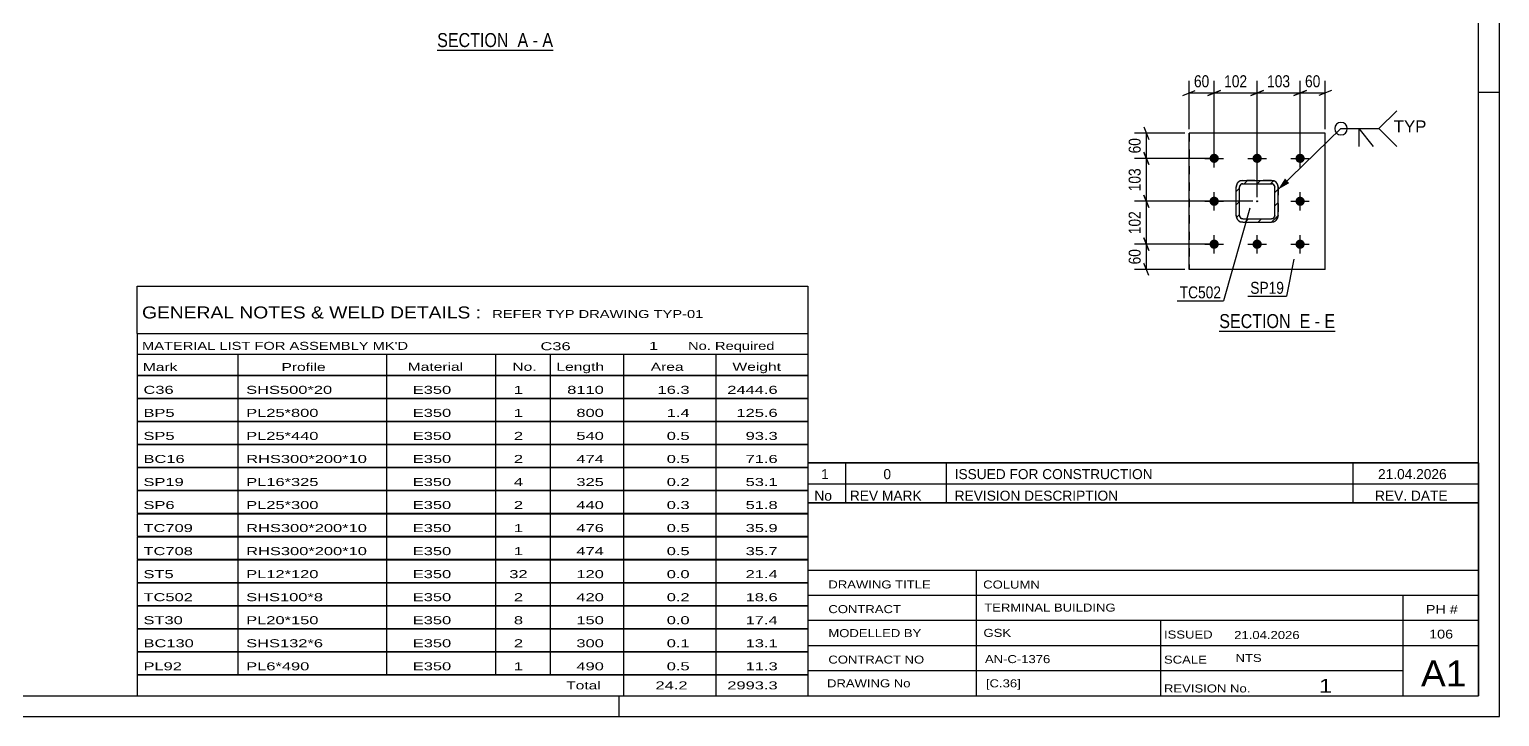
# Model space of a CAD drawing. Header units: millimetres. Extents: x -131 to 463, y -181 to 239.
# Drawn here: x 112.7 to 463.4, y -180.8 to -16.7 of the extents above; entities that cross this region are included whole.
import ezdxf

# ---------------------------------------------------------------- set-up
doc = ezdxf.new("R2010")
doc.units = ezdxf.units.MM
doc.linetypes.add('DXK_LINE_DOT2', pattern=[3.9198, 1.9599, -1.9599])
doc.linetypes.add('DXK_LINE_DOT3', pattern=[5.9187, 2.979, -0.9799, 0.9799, -0.9799])
doc.styles.add('Arial', font='arial.ttf', dxfattribs={"height": 0.2})
doc.styles.add('Arial Narrow', font='ARIALN.TTF', dxfattribs={"height": 0.2})

# ---------------------------------------------------------------- blocks, each defined once
blk = doc.blocks.new('Unknown-284869923-1134')
at = {"color": 5, "linetype": 'Continuous'}
for p, q in [((463.4, -180.8), (463.4, 239.2)), ((458.4, -175.8), (458.4, 234.2)), ((463.4, -31.8), (458.4, -31.8)), ((-125.6, -175.8), (458.4, -175.8)), ((253.4, -180.8), (253.4, -175.8)), ((-130.6, -180.8), (463.4, -180.8))]:
    blk.add_line(p, q, dxfattribs=at)
blk = doc.blocks.new('Unknown-284869923-16 - 1248')
at = {"color": 6, "linetype": 'Continuous'}
blk.add_line((396.53, -88.79), (424.18, -88.79), dxfattribs=at)
at = {"color": 0, "linetype": 'Continuous'}
blk.add_wipeout([(414.64, -88.04), (414.64, -84.54), (396.53, -84.54), (396.53, -88.04)], dxfattribs=at)
at = {"color": 7, "linetype": 'Continuous', "style": 'Arial Narrow'}
blk.add_text('SECTION ', height=3.34, dxfattribs=at).set_placement((396.53, -88.04))
at = {"color": 0, "linetype": 'Continuous'}
blk.add_wipeout([(418.25, -88.04), (418.25, -84.54), (415.69, -84.54), (415.69, -88.04)], dxfattribs=at)
blk.add_wipeout([(420.57, -88.04), (420.57, -84.54), (419.3, -84.54), (419.3, -88.04)], dxfattribs=at)
at = {"color": 7, "linetype": 'Continuous', "style": 'Arial Narrow'}
blk.add_text('E', height=3.34, dxfattribs=at).set_placement((415.69, -88.04))
at = {"color": 0, "linetype": 'Continuous'}
blk.add_wipeout([(424.18, -88.04), (424.18, -84.54), (421.62, -84.54), (421.62, -88.04)], dxfattribs=at)
at = {"color": 7, "linetype": 'Continuous', "style": 'Arial Narrow'}
for s, p in [('-', (419.3, -88.04)), ('E', (421.62, -88.04))]:
    blk.add_text(s, height=3.34, dxfattribs=at).set_placement(p)
blk = doc.blocks.new('Unknown-284869923-17 - 2164')
at = {"color": 6, "linetype": 'Continuous'}
blk.add_line((209.96, -21.7), (237.61, -21.7), dxfattribs=at)
at = {"color": 0, "linetype": 'Continuous'}
blk.add_wipeout([(228.07, -20.95), (228.07, -17.45), (209.96, -17.45), (209.96, -20.95)], dxfattribs=at)
at = {"color": 7, "linetype": 'Continuous', "style": 'Arial Narrow'}
blk.add_text('SECTION ', height=3.34, dxfattribs=at).set_placement((209.96, -20.95))
at = {"color": 0, "linetype": 'Continuous'}
blk.add_wipeout([(231.67, -20.95), (231.67, -17.45), (229.12, -17.45), (229.12, -20.95)], dxfattribs=at)
blk.add_wipeout([(234, -20.95), (234, -17.45), (232.72, -17.45), (232.72, -20.95)], dxfattribs=at)
at = {"color": 7, "linetype": 'Continuous', "style": 'Arial Narrow'}
blk.add_text('A', height=3.34, dxfattribs=at).set_placement((229.12, -20.95))
at = {"color": 0, "linetype": 'Continuous'}
blk.add_wipeout([(237.61, -20.95), (237.61, -17.45), (235.05, -17.45), (235.05, -20.95)], dxfattribs=at)
at = {"color": 7, "linetype": 'Continuous', "style": 'Arial Narrow'}
for s, p in [('-', (232.72, -20.95)), ('A', (235.05, -20.95))]:
    blk.add_text(s, height=3.34, dxfattribs=at).set_placement(p)
blk = doc.blocks.new('Bolt-284869923-1262 - 1248')
at = {"linetype": 'Continuous'}
for points in [[(396.41, -47.52), (396.39, -47.75), (396.31, -47.97), (396.2, -48.17), (396.04, -48.34), (395.86, -48.47), (395.65, -48.57), (395.42, -48.61), (395.19, -48.61), (394.97, -48.56), (394.76, -48.47), (394.57, -48.33), (394.42, -48.16), (394.31, -47.96), (394.24, -47.74), (394.21, -47.51), (394.24, -47.28), (394.31, -47.06), (394.43, -46.86), (394.58, -46.69), (394.77, -46.56), (394.98, -46.47), (395.2, -46.42), (395.43, -46.42), (395.66, -46.47), (395.87, -46.57), (396.05, -46.7), (396.21, -46.88), (396.32, -47.08), (396.39, -47.29)], [(406.66, -47.53), (406.64, -47.75), (406.56, -47.97), (406.45, -48.17), (406.29, -48.34), (406.11, -48.47), (405.9, -48.57), (405.67, -48.61), (405.44, -48.61), (405.22, -48.56), (405.01, -48.47), (404.82, -48.33), (404.67, -48.16), (404.56, -47.96), (404.49, -47.74), (404.46, -47.51), (404.49, -47.28), (404.56, -47.06), (404.68, -46.87), (404.83, -46.7), (405.02, -46.56), (405.23, -46.47), (405.45, -46.42), (405.68, -46.43), (405.91, -46.47), (406.12, -46.57), (406.3, -46.71), (406.46, -46.88), (406.57, -47.08), (406.64, -47.3)], [(416.91, -47.53), (416.89, -47.76), (416.81, -47.97), (416.7, -48.17), (416.54, -48.34), (416.36, -48.48), (416.15, -48.57), (415.92, -48.62), (415.69, -48.61), (415.47, -48.56), (415.26, -48.47), (415.07, -48.33), (414.92, -48.16), (414.81, -47.96), (414.74, -47.74), (414.71, -47.51), (414.74, -47.28), (414.81, -47.07), (414.93, -46.87), (415.08, -46.7), (415.27, -46.56), (415.48, -46.47), (415.7, -46.43), (415.93, -46.43), (416.16, -46.48), (416.37, -46.57), (416.55, -46.71), (416.71, -46.88), (416.82, -47.08), (416.89, -47.3)], [(396.41, -57.77), (396.39, -58), (396.31, -58.22), (396.2, -58.42), (396.04, -58.59), (395.86, -58.72), (395.64, -58.82), (395.42, -58.86), (395.19, -58.86), (394.96, -58.81), (394.76, -58.72), (394.57, -58.58), (394.42, -58.41), (394.3, -58.21), (394.23, -57.99), (394.21, -57.76), (394.24, -57.53), (394.31, -57.31), (394.43, -57.11), (394.58, -56.94), (394.77, -56.81), (394.98, -56.72), (395.2, -56.67), (395.43, -56.67), (395.66, -56.72), (395.87, -56.82), (396.05, -56.95), (396.21, -57.13), (396.32, -57.33), (396.39, -57.54)], [(416.91, -57.78), (416.89, -58.01), (416.81, -58.22), (416.7, -58.42), (416.54, -58.59), (416.36, -58.73), (416.14, -58.82), (415.92, -58.87), (415.69, -58.86), (415.46, -58.81), (415.26, -58.72), (415.07, -58.58), (414.92, -58.41), (414.8, -58.21), (414.73, -57.99), (414.71, -57.76), (414.74, -57.53), (414.81, -57.32), (414.93, -57.12), (415.08, -56.95), (415.27, -56.81), (415.48, -56.72), (415.7, -56.68), (415.93, -56.68), (416.16, -56.73), (416.37, -56.82), (416.55, -56.96), (416.71, -57.13), (416.82, -57.33), (416.89, -57.55)], [(396.41, -68.02), (396.38, -68.25), (396.31, -68.47), (396.2, -68.67), (396.04, -68.84), (395.85, -68.97), (395.64, -69.07), (395.42, -69.11), (395.19, -69.11), (394.96, -69.06), (394.75, -68.97), (394.57, -68.83), (394.42, -68.66), (394.3, -68.46), (394.23, -68.24), (394.21, -68.01), (394.23, -67.78), (394.31, -67.56), (394.42, -67.36), (394.58, -67.19), (394.77, -67.06), (394.98, -66.97), (395.2, -66.92), (395.43, -66.92), (395.66, -66.97), (395.87, -67.07), (396.05, -67.2), (396.2, -67.38), (396.32, -67.58), (396.39, -67.79)], [(406.66, -68.03), (406.63, -68.25), (406.56, -68.47), (406.45, -68.67), (406.29, -68.84), (406.1, -68.97), (405.89, -69.07), (405.67, -69.11), (405.44, -69.11), (405.21, -69.06), (405, -68.97), (404.82, -68.83), (404.67, -68.66), (404.55, -68.46), (404.48, -68.24), (404.46, -68.01), (404.48, -67.78), (404.56, -67.56), (404.67, -67.37), (404.83, -67.2), (405.02, -67.06), (405.23, -66.97), (405.45, -66.92), (405.68, -66.93), (405.91, -66.97), (406.12, -67.07), (406.3, -67.21), (406.45, -67.38), (406.57, -67.58), (406.64, -67.8)], [(416.91, -68.03), (416.88, -68.26), (416.81, -68.47), (416.7, -68.67), (416.54, -68.84), (416.35, -68.98), (416.14, -69.07), (415.92, -69.12), (415.69, -69.11), (415.46, -69.06), (415.25, -68.97), (415.07, -68.83), (414.92, -68.66), (414.8, -68.46), (414.73, -68.24), (414.71, -68.01), (414.73, -67.78), (414.81, -67.57), (414.92, -67.37), (415.08, -67.2), (415.27, -67.06), (415.48, -66.97), (415.7, -66.93), (415.93, -66.93), (416.16, -66.98), (416.37, -67.07), (416.55, -67.21), (416.7, -67.38), (416.82, -67.58), (416.89, -67.8)]]:
    blk.add_hatch(color=1, dxfattribs=at).paths.add_polyline_path(points)
at = {"color": 1, "linetype": 'Continuous'}
for p, q in [((395.31, -49.72), (395.31, -45.32)), ((405.56, -49.72), (405.56, -45.32)), ((415.81, -49.72), (415.81, -45.32)), ((393.11, -47.52), (397.51, -47.52)), ((403.36, -47.52), (407.76, -47.52)), ((413.61, -47.52), (418.01, -47.52)), ((395.31, -59.97), (395.31, -55.57)), ((415.81, -59.97), (415.81, -55.57)), ((393.11, -57.77), (397.51, -57.77)), ((413.61, -57.77), (418.01, -57.77)), ((395.31, -70.22), (395.31, -65.82)), ((405.56, -70.22), (405.56, -65.82)), ((415.81, -70.22), (415.81, -65.82)), ((393.11, -68.02), (397.51, -68.02)), ((403.36, -68.02), (407.76, -68.02)), ((413.61, -68.02), (418.01, -68.02))]:
    blk.add_line(p, q, dxfattribs=at)
blk = doc.blocks.new('Part-284869923-1286 - 1248')
at = {"linetype": 'Continuous'}
h = blk.add_hatch(dxfattribs=at)
h.set_pattern_fill('', scale=0.7, style=0, pattern_type=0)
h.set_pattern_definition([(45, (408.9594, -62.7692), (-1.57154, 1.57154), [])])
h.paths.add_polyline_path([(402.16, -62.77), (408.96, -62.77), (409.57, -62.65), (410.09, -62.3), (410.44, -61.78), (410.56, -61.17), (410.56, -54.37), (410.44, -53.76), (410.09, -53.24), (409.57, -52.89), (408.96, -52.77), (402.16, -52.77), (401.55, -52.89), (401.03, -53.24), (400.68, -53.76), (400.56, -54.37), (400.56, -61.17), (400.68, -61.78), (401.03, -62.3), (401.55, -62.65)])
h.paths.add_polyline_path([(401.42, -61.47), (401.36, -61.17), (401.36, -54.37), (401.42, -54.06), (401.6, -53.8), (401.85, -53.63), (402.16, -53.57), (408.96, -53.57), (409.27, -53.63), (409.53, -53.8), (409.7, -54.06), (409.76, -54.37), (409.76, -61.17), (409.7, -61.48), (409.53, -61.74), (409.27, -61.91), (408.96, -61.97), (402.16, -61.97), (401.85, -61.91), (401.59, -61.73)])
blk.add_hatch(color=246, dxfattribs=at).paths.add_polyline_path([(405.56, -57.87, -1), (405.56, -57.67, -1)])
at = {"color": 7, "linetype": 'DXK_LINE_DOT2'}
for p, q in [((400.56, -54.37), (400.68, -53.76)), ((400.56, -61.17), (400.56, -54.37)), ((401.42, -54.06), (401.36, -54.37)), ((401.36, -61.17), (401.36, -54.37)), ((401.55, -52.89), (402.16, -52.77)), ((402.16, -53.57), (401.86, -53.63)), ((408.96, -52.77), (402.16, -52.77)), ((402.16, -53.57), (408.96, -53.57)), ((408.96, -52.77), (409.57, -52.89)), ((409.27, -53.63), (408.96, -53.57)), ((409.76, -54.37), (409.7, -54.06)), ((409.7, -54.06), (409.7, -54.06)), ((409.76, -61.17), (409.76, -54.37)), ((410.44, -53.76), (410.44, -53.76)), ((410.44, -53.76), (410.56, -54.37)), ((410.56, -54.37), (410.56, -61.17)), ((400.68, -61.78), (400.56, -61.17)), ((401.36, -61.17), (401.42, -61.47)), ((402.16, -62.77), (401.55, -62.65)), ((401.85, -61.91), (402.16, -61.97)), ((402.16, -61.97), (408.96, -61.97)), ((402.16, -62.77), (408.96, -62.77)), ((408.96, -61.97), (409.27, -61.91)), ((409.57, -62.65), (408.96, -62.77)), ((409.7, -61.48), (409.76, -61.17)), ((409.76, -61.17), (409.76, -61.17)), ((410.56, -61.17), (410.44, -61.78)), ((410.56, -61.17), (410.56, -61.17))]:
    blk.add_line(p, q, dxfattribs=at)
at = {"color": 2, "linetype": 'Continuous'}
for p, q in [((400.68, -53.76), (400.56, -54.37)), ((400.56, -54.37), (400.56, -54.37)), ((400.56, -61.17), (400.56, -54.37)), ((401.36, -54.37), (401.42, -54.06)), ((401.36, -54.37), (401.36, -54.37)), ((401.36, -61.17), (401.36, -54.37)), ((402.16, -52.77), (401.55, -52.89)), ((401.85, -53.63), (402.16, -53.57)), ((402.16, -52.77), (402.16, -52.77)), ((402.16, -52.77), (408.96, -52.77)), ((402.16, -53.57), (402.16, -53.57)), ((402.16, -53.57), (408.96, -53.57)), ((408.96, -52.77), (408.96, -52.77)), ((409.57, -52.89), (408.96, -52.77)), ((408.96, -53.57), (408.96, -53.57)), ((408.96, -53.57), (409.27, -53.63)), ((409.7, -54.06), (409.76, -54.37)), ((409.76, -54.37), (409.76, -54.37)), ((409.76, -61.17), (409.76, -54.37)), ((410.56, -54.37), (410.44, -53.76)), ((410.56, -54.37), (410.56, -54.37)), ((410.56, -61.17), (410.56, -54.37)), ((400.56, -61.17), (400.56, -61.17)), ((400.56, -61.17), (400.68, -61.78)), ((401.36, -61.17), (401.36, -61.17)), ((401.42, -61.47), (401.36, -61.17)), ((401.55, -62.65), (402.16, -62.77)), ((402.16, -61.97), (401.85, -61.91)), ((402.16, -61.97), (402.16, -61.97)), ((402.16, -61.97), (408.96, -61.97)), ((402.16, -62.77), (402.16, -62.77)), ((402.16, -62.77), (408.96, -62.77)), ((409.27, -61.91), (408.96, -61.97)), ((408.96, -61.97), (408.96, -61.97)), ((408.96, -62.77), (409.57, -62.65)), ((408.96, -62.77), (408.96, -62.77)), ((409.76, -61.17), (409.7, -61.48)), ((409.76, -61.17), (409.76, -61.17)), ((410.44, -61.78), (410.56, -61.17)), ((410.56, -61.17), (410.56, -61.17))]:
    blk.add_line(p, q, dxfattribs=at)
at = {"color": 7, "linetype": 'DXK_LINE_DOT3'}
blk.add_line((405.56, -57.77), (405.56, -57.77), dxfattribs=at)
at = {"color": 246, "linetype": 'DXK_LINE_DOT2'}
blk.add_line((405.56, -57.77), (405.56, -57.77), dxfattribs=at)
at = {"color": 246, "linetype": 'Continuous'}
blk.add_circle((405.56, -57.77), 0.1, dxfattribs=at)
at = {"color": 7, "linetype": 'DXK_LINE_DOT2'}
for centre, radius, start, end in [((402.16, -54.37), 1.6, 112.4901, 157.4901), ((402.16, -54.37), 0.8, 112.4901, 157.4901), ((408.96, -54.37), 0.8, 22.4901, 67.4901), ((408.96, -54.37), 1.6, 22.4901, 67.4901), ((402.16, -61.17), 1.6, 202.4901, 247.4901), ((402.16, -61.17), 0.8, 202.4901, 247.4901), ((408.96, -61.17), 0.8, 292.4901, 337.4901), ((408.96, -61.17), 1.6, 292.4901, 337.4901)]:
    blk.add_arc(centre, radius, start, end, dxfattribs=at)
at = {"color": 2, "linetype": 'Continuous'}
for centre, radius, start, end in [((402.16, -54.37), 1.6, 112.4901, 157.4901), ((402.16, -54.37), 0.8, 112.4901, 157.4901), ((408.96, -54.37), 0.8, 22.4901, 67.4901), ((408.96, -54.37), 1.6, 22.4901, 67.4901), ((402.16, -61.17), 1.6, 202.4901, 247.4901), ((402.16, -61.17), 0.8, 202.4901, 247.4901), ((408.96, -61.17), 0.8, 292.4901, 337.4901), ((408.96, -61.17), 1.6, 292.4901, 337.4901)]:
    blk.add_arc(centre, radius, start, end, dxfattribs=at)
blk = doc.blocks.new('Part-284869923-1314 - 1248')
at = {"color": 2, "linetype": 'Continuous'}
for p, q in [((389.31, -41.52), (389.31, -41.52)), ((389.31, -74.02), (389.31, -41.52)), ((421.81, -41.52), (389.31, -41.52)), ((421.81, -74.02), (421.81, -41.52)), ((389.31, -74.02), (389.31, -74.02)), ((421.81, -74.02), (389.31, -74.02))]:
    blk.add_line(p, q, dxfattribs=at)
at = {"color": 7, "linetype": 'DXK_LINE_DOT2'}
for p, q in [((389.31, -41.52), (389.31, -74.02)), ((421.81, -41.52), (421.81, -41.52)), ((421.81, -74.02), (421.81, -41.52)), ((421.81, -74.02), (421.81, -74.02))]:
    blk.add_line(p, q, dxfattribs=at)
blk = doc.blocks.new('StraightDimension-284869923-1414 - 1248')
at = {"color": 7, "linetype": 'Continuous'}
for p, q in [((404.56, -57.77), (376.28, -57.77)), ((378.53, -56.27), (379.73, -59.27)), ((379.13, -68.02), (379.13, -57.77)), ((379.73, -69.52), (378.53, -66.52)), ((394.31, -68.02), (376.28, -68.02))]:
    blk.add_line(p, q, dxfattribs=at)
at = {"color": 0}
blk.add_wipeout([(378.38, -59.55), (374.18, -59.55), (374.18, -66.23), (378.38, -66.23)], dxfattribs=at)
at = {"color": 3, "style": 'Arial Narrow'}
blk.add_text('102', height=2.863, rotation=90.0002, dxfattribs=at).set_placement((377.78, -65.63))
blk = doc.blocks.new('StraightDimension-284869923-1350 - 1248')
at = {"color": 7, "linetype": 'Continuous'}
for p, q in [((387.81, -32.5), (390.81, -31.3)), ((389.31, -40.52), (389.31, -29.05)), ((396.81, -31.3), (393.81, -32.5)), ((395.31, -46.52), (395.31, -29.05)), ((389.31, -31.9), (395.31, -31.9))]:
    blk.add_line(p, q, dxfattribs=at)
at = {"color": 0}
blk.add_wipeout([(394.74, -31.15), (394.74, -26.95), (389.89, -26.95), (389.89, -31.15)], dxfattribs=at)
at = {"color": 3, "style": 'Arial Narrow'}
blk.add_text('60', height=2.863, dxfattribs=at).set_placement((390.49, -30.55))
blk = doc.blocks.new('StraightDimension-284869923-1366 - 1248')
at = {"color": 7, "linetype": 'Continuous'}
for p, q in [((393.81, -32.5), (396.81, -31.3)), ((395.31, -46.52), (395.31, -29.05)), ((407.06, -31.3), (404.06, -32.5)), ((405.56, -56.77), (405.56, -29.05)), ((395.31, -31.9), (405.56, -31.9))]:
    blk.add_line(p, q, dxfattribs=at)
at = {"color": 0}
blk.add_wipeout([(403.78, -31.15), (403.78, -26.95), (397.09, -26.95), (397.09, -31.15)], dxfattribs=at)
at = {"color": 3, "style": 'Arial Narrow'}
blk.add_text('102', height=2.863, dxfattribs=at).set_placement((397.69, -30.55))
blk = doc.blocks.new('StraightDimension-284869923-1375 - 1248')
at = {"color": 7, "linetype": 'Continuous'}
for p, q in [((404.06, -32.5), (407.06, -31.3)), ((405.56, -56.77), (405.56, -29.05)), ((417.31, -31.3), (414.31, -32.5)), ((415.81, -46.52), (415.81, -29.05)), ((405.56, -31.9), (415.81, -31.9))]:
    blk.add_line(p, q, dxfattribs=at)
at = {"color": 0}
blk.add_wipeout([(414.03, -31.15), (414.03, -26.95), (407.34, -26.95), (407.34, -31.15)], dxfattribs=at)
at = {"color": 3, "style": 'Arial Narrow'}
blk.add_text('103', height=2.863, dxfattribs=at).set_placement((407.94, -30.55))
blk = doc.blocks.new('StraightDimension-284869923-1384 - 1248')
at = {"color": 7, "linetype": 'Continuous'}
for p, q in [((414.31, -32.5), (417.31, -31.3)), ((415.81, -46.52), (415.81, -29.05)), ((423.31, -31.3), (420.31, -32.5)), ((421.81, -40.52), (421.81, -29.05)), ((415.81, -31.9), (421.81, -31.9))]:
    blk.add_line(p, q, dxfattribs=at)
at = {"color": 0}
blk.add_wipeout([(421.24, -31.15), (421.24, -26.95), (416.39, -26.95), (416.39, -31.15)], dxfattribs=at)
at = {"color": 3, "style": 'Arial Narrow'}
blk.add_text('60', height=2.863, dxfattribs=at).set_placement((416.99, -30.55))
blk = doc.blocks.new('StraightDimension-284869923-1395 - 1248')
at = {"color": 7, "linetype": 'Continuous'}
for p, q in [((388.31, -41.52), (376.28, -41.52)), ((378.53, -40.02), (379.73, -43.02)), ((379.13, -47.52), (379.13, -41.52)), ((394.31, -47.52), (376.28, -47.52)), ((379.73, -49.02), (378.53, -46.02))]:
    blk.add_line(p, q, dxfattribs=at)
at = {"color": 0}
blk.add_wipeout([(378.38, -42.09), (374.18, -42.09), (374.18, -46.94), (378.38, -46.94)], dxfattribs=at)
at = {"color": 3, "style": 'Arial Narrow'}
blk.add_text('60', height=2.863, rotation=90.0002, dxfattribs=at).set_placement((377.78, -46.34))
blk = doc.blocks.new('StraightDimension-284869923-1406 - 1248')
at = {"color": 7, "linetype": 'Continuous'}
for p, q in [((394.31, -47.52), (376.28, -47.52)), ((378.53, -46.02), (379.73, -49.02)), ((379.13, -57.77), (379.13, -47.52)), ((404.56, -57.77), (376.28, -57.77)), ((379.73, -59.27), (378.53, -56.27))]:
    blk.add_line(p, q, dxfattribs=at)
at = {"color": 0}
blk.add_wipeout([(378.38, -49.3), (374.18, -49.3), (374.18, -55.98), (378.38, -55.98)], dxfattribs=at)
at = {"color": 3, "style": 'Arial Narrow'}
blk.add_text('103', height=2.863, rotation=90.0002, dxfattribs=at).set_placement((377.78, -55.38))
blk = doc.blocks.new('StraightDimension-284869923-1422 - 1248')
at = {"color": 7, "linetype": 'Continuous'}
for p, q in [((378.53, -66.52), (379.73, -69.52)), ((394.31, -68.02), (376.28, -68.02)), ((379.13, -74.02), (379.13, -68.02)), ((379.73, -75.52), (378.53, -72.52)), ((388.31, -74.02), (376.28, -74.02))]:
    blk.add_line(p, q, dxfattribs=at)
at = {"color": 0}
blk.add_wipeout([(378.38, -68.59), (374.18, -68.59), (374.18, -73.44), (378.38, -73.44)], dxfattribs=at)
at = {"color": 3, "style": 'Arial Narrow'}
blk.add_text('60', height=2.863, rotation=90.0002, dxfattribs=at).set_placement((377.78, -72.84))
blk = doc.blocks.new('Unknown-284869923-6164')
at = {"color": 7, "linetype": 'Continuous'}
for p, q in [((298.4, -129.75), (298.4, -175.8)), ((298.4, -129.75), (458.4, -129.75)), ((458.4, -129.8), (458.4, -175.8)), ((298.4, -145.8), (458.4, -145.8)), ((338.54, -145.8), (338.54, -175.8)), ((298.4, -151.8), (458.4, -151.8)), ((440.4, -175.75), (440.4, -151.75)), ((298.4, -157.8), (458.4, -157.8)), ((382.54, -157.8), (382.54, -175.8)), ((298.4, -163.8), (458.4, -163.8)), ((298.4, -169.8), (440.4, -169.8)), ((298.4, -175.8), (458.4, -175.8))]:
    blk.add_line(p, q, dxfattribs=at)
at = {"color": 7, "style": 'Arial Narrow'}
for s, height, width, p in [('DRAWING TITLE', 1.9089, 1.425378, (303.28, -150.2)), ('COLUMN', 1.909, 1.425378, (340.21, -150.22)), ('CONTRACT', 1.909, 1.425378, (303.28, -156.09)), ('TERMINAL BUILDING', 1.9089, 1.425378, (340.46, -155.73)), ('MODELLED BY', 1.9089, 1.425378, (303.28, -161.82)), ('GSK', 1.909, 1.425378, (340.28, -161.76)), ('ISSUED', 1.909, 1.425378, (383.34, -162.16)), ('21.04.2026', 1.909, 1.425378, (400.09, -162.28)), ('CONTRACT NO', 1.9089, 1.425378, (303.28, -168.14)), ('AN-C-1376', 1.909, 1.425378, (340.63, -168.02)), ('SCALE', 1.909, 1.425378, (383.34, -168.15)), ('A1', 6.204, 1.25, (444.64, -173.6)), ('[C.36]', 1.909, 1.425378, (340.86, -173.81)), ('1', 3.34, 1.5, (420.31, -175.12)), ('DRAWING No', 1.909, 1.425378, (302.96, -173.8)), ('REVISION No.', 1.9089, 1.425378, (383.34, -175.03))]:
    blk.add_text(s, height=height, dxfattribs=dict(at, width=width)).set_placement(p)
at = {"color": 7, "linetype": 'Continuous', "style": 'Arial Narrow'}
for s, height, width, p in [('PH #', 2.1, 1.42538, (445.8, -156.25)), ('106', 2.1, 1.42538, (446.59, -162.15)), ('NTS', 1.909, 1.425378, (400.4, -167.75))]:
    blk.add_text(s, height=height, dxfattribs=dict(at, width=width)).set_placement(p)
blk = doc.blocks.new('Unknown-284869923-6165')
at = {"color": 7, "linetype": 'Continuous'}
for p, q in [((298.4, -120.25), (458.4, -120.25)), ((458.4, -120.25), (298.4, -120.25)), ((298.4, -120.25), (298.4, -125.25)), ((307.4, -120.25), (307.4, -125.25)), ((331.4, -120.25), (331.4, -125.25)), ((428.4, -120.25), (428.4, -125.25)), ((458.4, -120.25), (458.4, -125.25)), ((298.4, -125.25), (458.4, -125.25)), ((298.4, -125.25), (298.4, -129.75)), ((298.4, -125.25), (458.4, -125.25)), ((307.4, -125.25), (307.4, -129.75)), ((331.4, -125.25), (331.4, -129.75)), ((428.4, -125.25), (428.4, -129.75)), ((458.4, -125.25), (458.4, -129.75)), ((458.4, -129.75), (298.4, -129.75))]:
    blk.add_line(p, q, dxfattribs=at)
at = {"color": 7, "linetype": 'Continuous', "style": 'Arial Narrow'}
for s, height, width, p in [('1', 2.39, 1.196471, (301.56, -124.1)), ('0', 2.39, 1.196471, (316.41, -124.1)), ('ISSUED FOR CONSTRUCTION', 2.3861, 1.196471, (333.4, -124.1)), ('21.04.2026', 2.386, 1.196471, (434.4, -124.1)), ('No', 2.386, 1.2, (299.94, -129.25)), ('REV MARK', 2.386, 1.2, (308.4, -129.25)), ('REVISION DESCRIPTION', 2.3861, 1.2, (333.4, -129.25)), ('REV. DATE', 2.386, 1.2, (433.68, -129.25))]:
    blk.add_text(s, height=height, dxfattribs=dict(at, width=width)).set_placement(p)
blk = doc.blocks.new('Unknown-284869923-6166')
at = {"color": 7, "linetype": 'Continuous'}
for p, q in [((138.4, -78.05), (298.4, -78.05)), ((138.4, -89.3), (138.4, -78.05)), ((298.4, -78.05), (298.4, -89.3)), ((138.4, -89.3), (298.4, -89.3)), ((138.4, -89.3), (138.4, -94.3)), ((298.4, -89.3), (298.4, -94.3)), ((138.4, -94.3), (298.4, -94.3)), ((138.4, -94.3), (138.4, -99.3)), ((162.4, -94.3), (162.4, -99.3)), ((197.9, -94.3), (197.9, -99.3)), ((223.9, -94.3), (223.9, -99.3)), ((236.9, -94.3), (236.9, -99.3)), ((254.4, -94.3), (254.4, -99.3)), ((276.4, -94.3), (276.4, -99.3)), ((298.4, -94.3), (298.4, -99.3)), ((138.4, -99.3), (298.4, -99.3)), ((138.4, -99.35), (138.4, -104.75)), ((138.4, -99.35), (298.4, -99.35)), ((162.4, -99.3), (162.4, -104.8)), ((197.9, -99.3), (197.9, -104.8)), ((223.9, -99.3), (223.9, -104.8)), ((236.9, -99.3), (236.9, -104.8)), ((254.4, -99.3), (254.4, -104.8)), ((276.4, -99.3), (276.4, -104.8)), ((298.4, -99.35), (298.4, -104.75)), ((138.4, -104.75), (298.4, -104.75)), ((138.4, -104.85), (138.4, -110.25)), ((138.4, -104.85), (298.4, -104.85)), ((162.4, -104.8), (162.4, -110.3)), ((197.9, -104.8), (197.9, -110.3)), ((223.9, -104.8), (223.9, -110.3)), ((236.9, -104.8), (236.9, -110.3)), ((254.4, -104.8), (254.4, -110.3)), ((276.4, -104.8), (276.4, -110.3)), ((298.4, -104.85), (298.4, -110.25)), ((138.4, -110.25), (298.4, -110.25)), ((138.4, -110.35), (138.4, -115.75)), ((138.4, -110.35), (298.4, -110.35)), ((162.4, -110.3), (162.4, -115.8)), ((197.9, -110.3), (197.9, -115.8)), ((223.9, -110.3), (223.9, -115.8)), ((236.9, -110.3), (236.9, -115.8)), ((254.4, -110.3), (254.4, -115.8)), ((276.4, -110.3), (276.4, -115.8)), ((298.4, -110.35), (298.4, -115.75)), ((138.4, -115.75), (298.4, -115.75)), ((138.4, -115.85), (138.4, -121.25)), ((138.4, -115.85), (298.4, -115.85)), ((162.4, -115.8), (162.4, -121.3)), ((197.9, -115.8), (197.9, -121.3)), ((223.9, -115.8), (223.9, -121.3)), ((236.9, -115.8), (236.9, -121.3)), ((254.4, -115.8), (254.4, -121.3)), ((276.4, -115.8), (276.4, -121.3)), ((298.4, -115.85), (298.4, -121.25)), ((138.4, -121.25), (298.4, -121.25)), ((138.4, -121.35), (138.4, -126.75)), ((138.4, -121.35), (298.4, -121.35)), ((162.4, -121.3), (162.4, -126.8)), ((197.9, -121.3), (197.9, -126.8)), ((223.9, -121.3), (223.9, -126.8)), ((236.9, -121.3), (236.9, -126.8)), ((254.4, -121.3), (254.4, -126.8)), ((276.4, -121.3), (276.4, -126.8)), ((298.4, -121.35), (298.4, -126.75)), ((138.4, -126.75), (298.4, -126.75)), ((138.4, -126.85), (138.4, -132.25)), ((138.4, -126.85), (298.4, -126.85)), ((162.4, -126.8), (162.4, -132.3)), ((197.9, -126.8), (197.9, -132.3)), ((223.9, -126.8), (223.9, -132.3)), ((236.9, -126.8), (236.9, -132.3)), ((254.4, -126.8), (254.4, -132.3)), ((276.4, -126.8), (276.4, -132.3)), ((298.4, -126.85), (298.4, -132.25)), ((138.4, -132.25), (298.4, -132.25)), ((138.4, -132.35), (138.4, -137.75)), ((138.4, -132.35), (298.4, -132.35)), ((162.4, -132.3), (162.4, -137.8)), ((197.9, -132.3), (197.9, -137.8)), ((223.9, -132.3), (223.9, -137.8)), ((236.9, -132.3), (236.9, -137.8)), ((254.4, -132.3), (254.4, -137.8)), ((276.4, -132.3), (276.4, -137.8)), ((298.4, -132.35), (298.4, -137.75)), ((138.4, -137.75), (298.4, -137.75)), ((138.4, -137.85), (138.4, -143.25)), ((138.4, -137.85), (298.4, -137.85)), ((162.4, -137.8), (162.4, -143.3)), ((197.9, -137.8), (197.9, -143.3)), ((223.9, -137.8), (223.9, -143.3)), ((236.9, -137.8), (236.9, -143.3)), ((254.4, -137.8), (254.4, -143.3)), ((276.4, -137.8), (276.4, -143.3)), ((298.4, -137.85), (298.4, -143.25)), ((138.4, -143.25), (298.4, -143.25)), ((138.4, -143.35), (138.4, -148.75)), ((138.4, -143.35), (298.4, -143.35)), ((162.4, -143.3), (162.4, -148.8)), ((197.9, -143.3), (197.9, -148.8)), ((223.9, -143.3), (223.9, -148.8)), ((236.9, -143.3), (236.9, -148.8)), ((254.4, -143.3), (254.4, -148.8)), ((276.4, -143.3), (276.4, -148.8)), ((298.4, -143.35), (298.4, -148.75)), ((138.4, -148.75), (298.4, -148.75)), ((138.4, -148.85), (138.4, -154.25)), ((138.4, -148.85), (298.4, -148.85)), ((162.4, -148.8), (162.4, -154.3)), ((197.9, -148.8), (197.9, -154.3)), ((223.9, -148.8), (223.9, -154.3)), ((236.9, -148.8), (236.9, -154.3)), ((254.4, -148.8), (254.4, -154.3)), ((276.4, -148.8), (276.4, -154.3)), ((298.4, -148.85), (298.4, -154.25)), ((138.4, -154.25), (298.4, -154.25)), ((162.4, -154.3), (162.4, -159.8)), ((197.9, -154.3), (197.9, -159.8)), ((223.9, -154.3), (223.9, -159.8)), ((236.9, -154.3), (236.9, -159.8)), ((254.4, -154.3), (254.4, -159.8)), ((276.4, -154.3), (276.4, -159.8)), ((138.4, -154.35), (138.4, -159.75)), ((138.4, -154.35), (298.4, -154.35)), ((298.4, -154.35), (298.4, -159.75)), ((138.4, -159.75), (298.4, -159.75)), ((138.4, -159.85), (138.4, -165.25)), ((138.4, -159.85), (298.4, -159.85)), ((162.4, -159.8), (162.4, -165.3)), ((197.9, -159.8), (197.9, -165.3)), ((223.9, -159.8), (223.9, -165.3)), ((236.9, -159.8), (236.9, -165.3)), ((254.4, -159.8), (254.4, -165.3)), ((276.4, -159.8), (276.4, -165.3)), ((298.4, -159.85), (298.4, -165.25)), ((138.4, -165.25), (298.4, -165.25)), ((138.4, -165.35), (138.4, -170.75)), ((138.4, -165.35), (298.4, -165.35)), ((162.4, -165.3), (162.4, -170.8)), ((197.9, -165.3), (197.9, -170.8)), ((223.9, -165.3), (223.9, -170.8)), ((236.9, -165.3), (236.9, -170.8)), ((254.4, -165.3), (254.4, -170.8)), ((276.4, -165.3), (276.4, -170.8)), ((298.4, -165.35), (298.4, -170.75)), ((138.4, -170.75), (298.4, -170.75)), ((138.4, -170.8), (298.4, -170.8)), ((138.4, -170.8), (138.4, -175.8)), ((254.4, -170.8), (254.4, -175.8)), ((276.4, -170.8), (276.4, -175.8)), ((298.4, -170.8), (298.4, -175.8)), ((138.4, -175.8), (298.4, -175.8))]:
    blk.add_line(p, q, dxfattribs=at)
at = {"color": 7, "style": 'Arial Narrow'}
for s, height, width, p in [('GENERAL NOTES & WELD DETAILS :', 2.8633, 1.4, (139.55, -85.74)), ('REFER TYP DRAWING TYP-01', 1.9089, 1.6, (223.1, -85.64)), ("MATERIAL LIST FOR ASSEMBLY MK'D", 1.9089, 1.6, (139.55, -93.24)), ('C36', 1.909, 1.794707, (234.6, -93.33)), ('1', 1.91, 1.794707, (260.48, -93.24)), ('No. Required', 1.9089, 1.6, (269.81, -93.24)), ('Mark', 1.909, 1.7, (139.74, -98.3)), ('Profile', 1.909, 1.7, (172.81, -98.3)), ('Material', 1.909, 1.7, (202.94, -98.24)), ('No.', 1.909, 1.7, (227.9, -98.24)), ('Length', 1.909, 1.7, (238.4, -98.24)), ('Area', 1.909, 1.7, (260.9, -98.24)), ('Weight', 1.909, 1.7, (280.4, -98.24))]:
    blk.add_text(s, height=height, dxfattribs=dict(at, width=width)).set_placement(p)
at = {"color": 7, "linetype": 'Continuous', "style": 'Arial Narrow'}
for s, height, width, p in [('C36', 1.909, 1.794707, (139.9, -103.74)), ('SHS500*20', 1.909, 1.794707, (164.4, -103.74)), ('E350', 1.909, 1.794707, (204.14, -103.74)), ('1', 1.91, 1.794707, (228.26, -103.74)), ('8110', 1.909, 1.794707, (240.98, -103.74)), ('16.3', 1.909, 1.794707, (262.53, -103.74)), ('2444.6', 1.909, 1.794707, (279.17, -103.74)), ('BP5', 1.909, 1.794707, (139.9, -109.24)), ('PL25*800', 1.909, 1.794707, (164.4, -109.24)), ('E350', 1.909, 1.794707, (204.14, -109.24)), ('1', 1.91, 1.794707, (228.26, -109.24)), ('800', 1.909, 1.794707, (243.17, -109.24)), ('1.4', 1.909, 1.794707, (264.72, -109.24)), ('125.6', 1.909, 1.794707, (281.36, -109.24)), ('SP5', 1.909, 1.794707, (139.9, -114.74)), ('PL25*440', 1.909, 1.794707, (164.4, -114.74)), ('E350', 1.909, 1.794707, (204.14, -114.74)), ('2', 1.91, 1.794707, (228.26, -114.74)), ('540', 1.909, 1.794707, (243.17, -114.74)), ('0.5', 1.909, 1.794707, (264.72, -114.74)), ('93.3', 1.909, 1.794707, (283.54, -114.74)), ('BC16', 1.909, 1.794707, (139.9, -120.24)), ('RHS300*200*10', 1.9089, 1.794707, (164.4, -120.24)), ('E350', 1.909, 1.794707, (204.14, -120.24)), ('2', 1.91, 1.794707, (228.26, -120.24)), ('474', 1.909, 1.794707, (243.17, -120.24)), ('0.5', 1.909, 1.794707, (264.72, -120.24)), ('71.6', 1.909, 1.794707, (283.54, -120.24)), ('SP19', 1.909, 1.794707, (139.9, -125.74)), ('PL16*325', 1.909, 1.794707, (164.4, -125.74)), ('E350', 1.909, 1.794707, (204.14, -125.74)), ('4', 1.91, 1.794707, (228.26, -125.74)), ('325', 1.909, 1.794707, (243.17, -125.74)), ('0.2', 1.909, 1.794707, (264.72, -125.74)), ('53.1', 1.909, 1.794707, (283.54, -125.74)), ('SP6', 1.909, 1.794707, (139.9, -131.24)), ('PL25*300', 1.909, 1.794707, (164.4, -131.24)), ('E350', 1.909, 1.794707, (204.14, -131.24)), ('2', 1.91, 1.794707, (228.26, -131.24)), ('440', 1.909, 1.794707, (243.17, -131.24)), ('0.3', 1.909, 1.794707, (264.72, -131.24)), ('51.8', 1.909, 1.794707, (283.54, -131.24)), ('TC709', 1.909, 1.794707, (139.9, -136.74)), ('RHS300*200*10', 1.9089, 1.794707, (164.4, -136.74)), ('E350', 1.909, 1.794707, (204.14, -136.74)), ('1', 1.91, 1.794707, (228.26, -136.74)), ('476', 1.909, 1.794707, (243.17, -136.74)), ('0.5', 1.909, 1.794707, (264.72, -136.74)), ('35.9', 1.909, 1.794707, (283.54, -136.74)), ('TC708', 1.909, 1.794707, (139.9, -142.24)), ('RHS300*200*10', 1.9089, 1.794707, (164.4, -142.24)), ('E350', 1.909, 1.794707, (204.14, -142.24)), ('1', 1.91, 1.794707, (228.26, -142.24)), ('474', 1.909, 1.794707, (243.17, -142.24)), ('0.5', 1.909, 1.794707, (264.72, -142.24)), ('35.7', 1.909, 1.794707, (283.54, -142.24)), ('ST5', 1.909, 1.794707, (139.9, -147.74)), ('PL12*120', 1.909, 1.794707, (164.4, -147.74)), ('E350', 1.909, 1.794707, (204.14, -147.74)), ('32', 1.909, 1.794707, (227.16, -147.74)), ('120', 1.909, 1.794707, (243.17, -147.74)), ('0.0', 1.909, 1.794707, (264.72, -147.74)), ('21.4', 1.909, 1.794707, (283.54, -147.74)), ('TC502', 1.909, 1.794707, (139.9, -153.24)), ('SHS100*8', 1.909, 1.794707, (164.4, -153.24)), ('E350', 1.909, 1.794707, (204.14, -153.24)), ('2', 1.91, 1.794707, (228.26, -153.24)), ('420', 1.909, 1.794707, (243.17, -153.24)), ('0.2', 1.909, 1.794707, (264.72, -153.24)), ('18.6', 1.909, 1.794707, (283.54, -153.24)), ('ST30', 1.909, 1.794707, (139.9, -158.74)), ('PL20*150', 1.909, 1.794707, (164.4, -158.74)), ('E350', 1.909, 1.794707, (204.14, -158.74)), ('8', 1.91, 1.794707, (228.26, -158.74)), ('150', 1.909, 1.794707, (243.17, -158.74)), ('0.0', 1.909, 1.794707, (264.72, -158.74)), ('17.4', 1.909, 1.794707, (283.54, -158.74)), ('BC130', 1.909, 1.794707, (139.9, -164.24)), ('SHS132*6', 1.909, 1.794707, (164.4, -164.24)), ('E350', 1.909, 1.794707, (204.14, -164.24)), ('2', 1.91, 1.794707, (228.26, -164.24)), ('300', 1.909, 1.794707, (243.17, -164.24)), ('0.1', 1.909, 1.794707, (264.72, -164.24)), ('13.1', 1.909, 1.794707, (283.54, -164.24)), ('PL92', 1.909, 1.794707, (139.9, -169.74)), ('PL6*490', 1.909, 1.794707, (164.4, -169.74)), ('E350', 1.909, 1.794707, (204.14, -169.74)), ('1', 1.91, 1.794707, (228.26, -169.74)), ('490', 1.909, 1.794707, (243.17, -169.74)), ('0.5', 1.909, 1.794707, (264.72, -169.74)), ('11.3', 1.909, 1.794707, (283.54, -169.74)), ('Total', 1.909, 1.7, (240.73, -174.3)), ('24.2', 1.909, 1.794707, (262.04, -174.3)), ('2993.3', 1.909, 1.794707, (279.17, -174.3))]:
    blk.add_text(s, height=height, dxfattribs=dict(at, width=width)).set_placement(p)
blk = doc.blocks.new('Mark-284869923-1281 - 1248')
at = {"color": 0}
blk.add_wipeout([(396.95, -80.94), (396.95, -77.94), (387.09, -77.94), (387.09, -80.94)], dxfattribs=at)
blk.add_wipeout([(396.95, -80.94), (396.95, -77.94), (387.09, -77.94), (387.09, -80.94)], dxfattribs=at)
at = {"color": 30, "linetype": 'Continuous'}
for p in [(403.79, -59.44), (386.49, -81.54)]:
    blk.add_line(p, (397.55, -81.54), dxfattribs=at)
at = {"color": 3, "style": 'Arial Narrow'}
blk.add_text('TC502', height=2.863, dxfattribs=at).set_placement((387.09, -80.94))
blk = doc.blocks.new('Mark-284869923-1310 - 1248')
at = {"color": 0}
blk.add_wipeout([(411.97, -79.86), (411.97, -76.86), (403.93, -76.86), (403.93, -79.86)], dxfattribs=at)
blk.add_wipeout([(411.97, -79.86), (411.97, -76.86), (403.93, -76.86), (403.93, -79.86)], dxfattribs=at)
at = {"color": 30, "linetype": 'Continuous'}
for p in [(414.34, -71.59), (403.33, -80.46)]:
    blk.add_line(p, (412.57, -80.46), dxfattribs=at)
at = {"color": 3, "style": 'Arial Narrow'}
blk.add_text('SP19', height=2.863, dxfattribs=at).set_placement((403.93, -79.86))
blk = doc.blocks.new('WeldMark-284869923-1432 - 1248')
at = {"linetype": 'Continuous'}
blk.add_hatch(color=30, dxfattribs=at).paths.add_polyline_path([(413.24, -53.42), (410.56, -54.97), (412.19, -52.34)])
at = {"color": 30, "linetype": 'Continuous'}
for p, q in [((410.56, -54.97), (425.56, -40.43)), ((425.56, -40.43), (434.56, -40.43))]:
    blk.add_line(p, q, dxfattribs=at)
at = {"color": 3, "linetype": 'Continuous'}
for q in [(433.27, -44.71), (429.85, -44.71)]:
    blk.add_line((429.85, -40.43), q, dxfattribs=at)
for start, end in [(90, 270), (270, 90)]:
    blk.add_arc((425.56, -40.43), 1.5, start, end, dxfattribs=at)
at = {"color": 0, "linetype": 'Continuous'}
blk.add_wipeout([(445.94, -41.33), (445.94, -38.33), (438.16, -38.33), (438.16, -41.33)], dxfattribs=at)
blk.add_wipeout([(445.94, -41.33), (445.94, -38.33), (438.16, -38.33), (438.16, -41.33)], dxfattribs=at)
at = {"color": 3, "linetype": 'Continuous'}
for q in [(438.85, -36.14), (438.85, -44.71)]:
    blk.add_line((434.56, -40.43), q, dxfattribs=at)
at = {"color": 3, "linetype": 'Continuous', "style": 'Arial'}
blk.add_text('TYP', height=2.865, dxfattribs=at).set_placement((438.16, -41.33))

msp = doc.modelspace()

# ---------------------------------------------------------------- block references
for name in ['Unknown-284869923-1134', 'Part-284869923-1314 - 1248', 'Bolt-284869923-1262 - 1248', 'Part-284869923-1286 - 1248', 'Unknown-284869923-6166', 'Unknown-284869923-6165', 'Unknown-284869923-6164']:
    msp.add_blockref(name, (0, 0))

# ---------------------------------------------------------------- next in the draw order: block references
for name in ['Unknown-284869923-17 - 2164', 'StraightDimension-284869923-1350 - 1248', 'StraightDimension-284869923-1414 - 1248', 'Unknown-284869923-16 - 1248']:
    msp.add_blockref(name, (0, 0))

# ---------------------------------------------------------------- next in the draw order: block references
for name in ['StraightDimension-284869923-1366 - 1248', 'StraightDimension-284869923-1422 - 1248']:
    msp.add_blockref(name, (0, 0))

# ---------------------------------------------------------------- next in the draw order: block references
for name in ['StraightDimension-284869923-1375 - 1248', 'StraightDimension-284869923-1395 - 1248']:
    msp.add_blockref(name, (0, 0))

# ---------------------------------------------------------------- next in the draw order: block references
for name in ['StraightDimension-284869923-1384 - 1248', 'StraightDimension-284869923-1406 - 1248']:
    msp.add_blockref(name, (0, 0))

# ---------------------------------------------------------------- next in the draw order: block references
for name in ['WeldMark-284869923-1432 - 1248', 'Mark-284869923-1281 - 1248']:
    msp.add_blockref(name, (0, 0))

# ---------------------------------------------------------------- next in the draw order: block references
msp.add_blockref('Mark-284869923-1310 - 1248', (0, 0))

doc.saveas('drawing.dxf')
